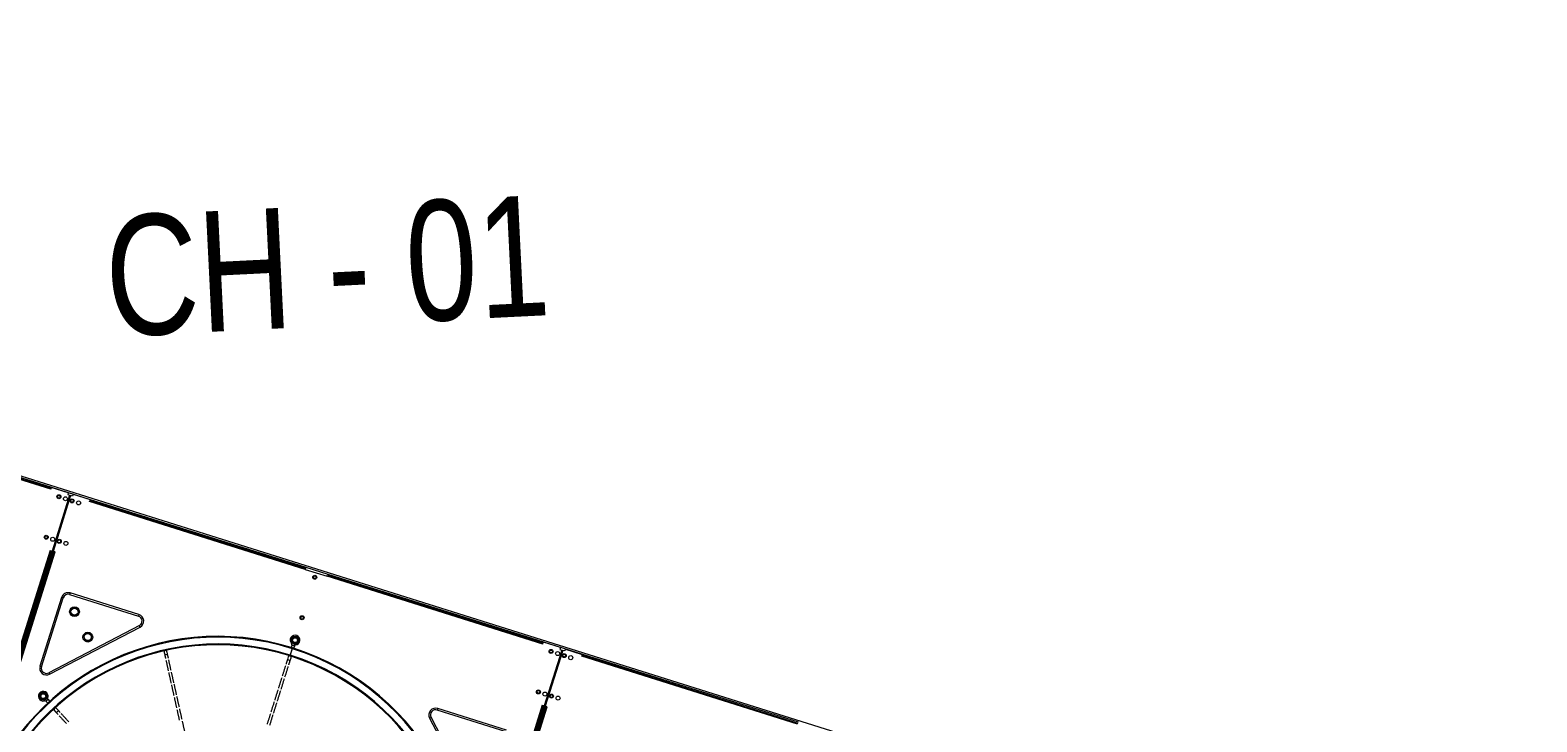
# Model space of a CAD drawing. Header units: metres. Extents: x -17822 to 152406, y -4219 to 19791.
# Drawn here: x 117004.2 to 117267.1, y 6505.3 to 6626 of the extents above; entities that cross this region are included whole.
import ezdxf

# ---------------------------------------------------------------- set-up
doc = ezdxf.new("R2010")
doc.units = ezdxf.units.M
doc.header["$LTSCALE"] = 100
doc.header["$MEASUREMENT"] = 0
doc.linetypes.add('DASHDOT', pattern=[1, 0.5, -0.25, 0, -0.25])
doc.layers.get('0').update_dxf_attribs({"color": 9, "lineweight": 9})
doc.layers.add('Chiller', color=32, linetype='Continuous', lineweight=9)
doc.layers.add('Ölçü', color=9, linetype='Continuous', lineweight=9)
doc.styles.add('CENTURY', font='GOTHIC.TTF', dxfattribs={"width": 0.8})

# ---------------------------------------------------------------- blocks, each defined once
blk = doc.blocks.new('Chiller')
at = {"layer": 'Chiller', "linetype": 'Continuous'}
for p, q in [((142.04, 194.09), (653.75, 33.23)), ((356.97, 126.21), (394.61, 114.38)), ((394.49, 114), (356.85, 125.83)), ((356.91, 126.02), (394.55, 114.19)), ((394.49, 114), (394.55, 114.19)), ((394.61, 114.38), (394.55, 114.19)), ((397.55, 113.4), (394.59, 114.33)), ((394.61, 114.38), (401.38, 112.25)), ((397.55, 113.4), (397.45, 113.07)), ((397.45, 113.07), (397.78, 112.96)), ((398.41, 113.13), (398.3, 112.8)), ((398.41, 113.13), (401.37, 112.2)), ((397.78, 112.96), (394.72, 103.23)), ((397.97, 112.9), (394.91, 103.17)), ((397.15, 110.96), (397.34, 110.9)), ((398.3, 112.8), (397.97, 112.9)), ((401.26, 111.87), (401.32, 112.06)), ((438.9, 100.04), (401.26, 111.87)), ((401.38, 112.25), (401.32, 112.06)), ((401.32, 112.06), (438.96, 100.23)), ((401.38, 112.25), (439.02, 100.42)), ((395.71, 106.38), (395.9, 106.32)), ((394.39, 103.33), (388.16, 83.54)), ((394.58, 103.27), (388.36, 83.48)), ((394.77, 103.22), (388.55, 83.42)), ((388.64, 83.39), (394.86, 103.19)), ((388.83, 83.33), (395.05, 103.13)), ((389.02, 83.27), (395.25, 103.07)), ((394.39, 103.33), (394.58, 103.27)), ((394.58, 103.27), (394.77, 103.22)), ((394.96, 103.31), (394.76, 103.37)), ((394.86, 103.19), (394.77, 103.22)), ((395, 103.46), (394.81, 103.52)), ((395.05, 103.13), (394.86, 103.19)), ((394.87, 103.71), (395.06, 103.65)), ((394.96, 103.99), (395.15, 103.93)), ((395.25, 103.07), (395.05, 103.13)), ((438.96, 100.23), (438.9, 100.04)), ((438.9, 100.04), (442.71, 98.84)), ((439.02, 100.42), (438.96, 100.23)), ((439.02, 100.42), (442.83, 99.22)), ((442.71, 98.84), (442.77, 99.03)), ((480.35, 87.01), (442.71, 98.84)), ((442.83, 99.22), (442.77, 99.03)), ((442.77, 99.03), (480.41, 87.2)), ((442.83, 99.22), (480.47, 87.39)), ((396.39, 95.16), (392.62, 83.15)), ((392.89, 83.07), (396.66, 95.07)), ((396.66, 95.07), (396.39, 95.16)), ((397.88, 95.93), (397.79, 95.66)), ((397.79, 95.66), (409.8, 91.89)), ((409.88, 92.16), (397.88, 95.93)), ((409.88, 92.16), (409.8, 91.89)), ((409.95, 90.23), (394.16, 82)), ((394.3, 81.75), (410.08, 89.98)), ((436.59, 86.86), (436.45, 86.42)), ((436.58, 86.84), (437.06, 86.69)), ((436.59, 86.86), (437.07, 86.71)), ((480.35, 87.01), (480.41, 87.2)), ((480.47, 87.39), (480.41, 87.2)), ((483.41, 86.41), (480.45, 87.34)), ((480.47, 87.39), (487.24, 85.26)), ((435.94, 84.78), (435.79, 84.31)), ((435.79, 84.31), (436.27, 84.16)), ((436.29, 85.08), (436.25, 84.94)), ((436.27, 84.16), (436.41, 84.63)), ((436.29, 85.08), (436.34, 85.22)), ((436.35, 85.26), (436.34, 85.22)), ((436.35, 85.26), (436.39, 85.41)), ((436.41, 85.45), (436.39, 85.41)), ((436.41, 85.45), (436.45, 85.59)), ((436.47, 85.63), (436.45, 85.59)), ((436.47, 85.63), (436.51, 85.78)), ((436.52, 85.82), (436.51, 85.78)), ((436.52, 85.82), (436.57, 85.96)), ((436.58, 86), (436.57, 85.96)), ((436.58, 86), (436.63, 86.15)), ((436.64, 86.2), (436.63, 86.15)), ((436.64, 86.2), (436.69, 86.34)), ((436.93, 86.27), (437.07, 86.71)), ((483.63, 85.97), (480.58, 76.24)), ((483.83, 85.91), (480.77, 76.18)), ((483.41, 86.41), (483.3, 86.08)), ((483.3, 86.08), (483.63, 85.97)), ((484.16, 85.81), (483.83, 85.91)), ((484.27, 86.14), (484.16, 85.81)), ((484.27, 86.14), (487.22, 85.21)), ((487.12, 84.88), (487.18, 85.07)), ((524.75, 73.05), (487.12, 84.88)), ((487.24, 85.26), (487.18, 85.07)), ((487.18, 85.07), (524.81, 73.24)), ((487.24, 85.26), (524.87, 73.43)), ((392.89, 83.07), (392.62, 83.15)), ((483, 83.97), (483.2, 83.91)), ((481.56, 79.39), (481.76, 79.33)), ((480.24, 76.35), (474.02, 56.55)), ((480.44, 76.29), (474.21, 56.49)), ((480.24, 76.35), (480.44, 76.29)), ((480.44, 76.29), (480.63, 76.23)), ((480.8, 76.27), (480.61, 76.34)), ((480.85, 76.42), (480.65, 76.48)), ((480.89, 76.56), (480.7, 76.62)), ((480.73, 76.72), (480.92, 76.66)), ((480.81, 77), (481.01, 76.94)), ((460.59, 74.1), (468.83, 58.32)), ((460.84, 74.23), (469.08, 58.45)), ((462, 75.77), (461.91, 75.5)), ((473.92, 71.73), (461.91, 75.5)), ((474, 72), (462, 75.77)), ((480.63, 76.23), (474.4, 56.43)), ((474.5, 56.4), (480.72, 76.2)), ((474.69, 56.34), (480.91, 76.14)), ((474.88, 56.28), (481.1, 76.08)), ((480.91, 76.14), (480.72, 76.2)), ((481.1, 76.08), (480.91, 76.14))]:
    blk.add_line(p, q, dxfattribs=at)
at = {"layer": 'Chiller', "linetype": 'Continuous', "flags": 128}
for points in [[(410.08, 89.98), (410.07, 90), (410.06, 90.02), (410.04, 90.04), (410.03, 90.08), (410.01, 90.11), (409.99, 90.15), (409.97, 90.19), (409.95, 90.23)], [(436.52, 87.1), (436.53, 87.11), (436.57, 87.15), (436.63, 87.21), (436.63, 87.21)], [(414.28, 85.59), (414.28, 85.57), (414.29, 85.53), (414.3, 85.48), (414.32, 85.42), (414.33, 85.35), (414.35, 85.28), (414.37, 85.2), (414.39, 85.11)], [(414.87, 85.22), (414.85, 85.21), (414.8, 85.2), (414.72, 85.19), (414.63, 85.16), (414.54, 85.14), (414.46, 85.13), (414.4, 85.11), (414.39, 85.11), (414.39, 85.11)], [(414.87, 85.22), (414.85, 85.3), (414.84, 85.39), (414.82, 85.46), (414.8, 85.53), (414.79, 85.59), (414.78, 85.64), (414.77, 85.68), (414.77, 85.7)], [(394.16, 82), (394.19, 81.96), (394.21, 81.92), (394.23, 81.88), (394.24, 81.84), (394.26, 81.81), (394.27, 81.79), (394.29, 81.76), (394.3, 81.75)], [(393.66, 77.05), (393.67, 77.06), (393.71, 77.1), (393.77, 77.15), (393.84, 77.22), (393.91, 77.28), (393.97, 77.34), (394.01, 77.37), (394.02, 77.39), (394.02, 77.39)], [(393.66, 77.05), (393.77, 76.92), (393.89, 76.8), (393.97, 76.71)], [(393.67, 77.03), (393.68, 77.05), (393.72, 77.08), (393.78, 77.14), (393.85, 77.2), (393.92, 77.27), (393.98, 77.32), (394.02, 77.36), (394.04, 77.37)], [(393.96, 77.57), (393.95, 77.58), (393.9, 77.6), (393.82, 77.64), (393.82, 77.64)], [(394.34, 77.04), (394.26, 77.13), (394.14, 77.26), (394.02, 77.39)], [(395.13, 75.44), (395.14, 75.43), (395.17, 75.4), (395.2, 75.36), (395.24, 75.32), (395.29, 75.27), (395.35, 75.21), (395.4, 75.14), (395.46, 75.08)], [(395.46, 75.08), (395.47, 75.09), (395.51, 75.13), (395.57, 75.19), (395.65, 75.25), (395.72, 75.31), (395.78, 75.37), (395.82, 75.41), (395.83, 75.42), (395.83, 75.42)], [(395.83, 75.42), (395.77, 75.48), (395.71, 75.54), (395.66, 75.6), (395.61, 75.66), (395.57, 75.7), (395.54, 75.74), (395.51, 75.77), (395.5, 75.78)], [(460.59, 74.1), (460.61, 74.11), (460.63, 74.12), (460.66, 74.13), (460.69, 74.15), (460.73, 74.17), (460.76, 74.19), (460.8, 74.21), (460.84, 74.23)]]:
    blk.add_lwpolyline(points, dxfattribs=at)
at = {"layer": 'Chiller', "linetype": 'Continuous'}
for centre, radius in [((395.92, 112.71), 0.35), ((395.92, 112.71), 0.25), ((397.06, 112.35), 0.35), ((398.21, 111.99), 0.35), ((398.21, 111.99), 0.25), ((399.35, 111.63), 0.35), ((393.7, 105.65), 0.35), ((393.7, 105.65), 0.25), ((394.84, 105.29), 0.35), ((395.99, 104.93), 0.35), ((395.99, 104.93), 0.25), ((397.13, 104.57), 0.35), ((440.56, 98.67), 0.35), ((440.56, 98.67), 0.25), ((398.64, 92.65), 0.85), ((398.64, 92.65), 0.612), ((438.34, 91.61), 0.35), ((438.34, 91.61), 0.25), ((400.96, 88.22), 0.85), ((400.96, 88.22), 0.612), ((437.12, 87.7), 0.693), ((437.12, 87.7), 0.477), ((437.12, 87.7), 0.425), ((481.78, 85.72), 0.35), ((481.78, 85.72), 0.25), ((482.92, 85.36), 0.35), ((484.07, 85), 0.35), ((484.07, 85), 0.25), ((485.21, 84.64), 0.35), ((479.56, 78.66), 0.35), ((479.56, 78.66), 0.25), ((393.19, 77.92), 0.693), ((393.19, 77.92), 0.477), ((393.19, 77.92), 0.425), ((480.7, 78.3), 0.35), ((481.85, 77.94), 0.35), ((481.85, 77.94), 0.25), ((482.99, 77.58), 0.35)]:
    blk.add_circle(centre, radius, dxfattribs=at)
for centre, radius, start, end in [((440.22, 98.26), 0.35, 28.9458, 72.5499), ((397.52, 94.8), 1.18, 72.5493, 162.5493), ((397.52, 94.8), 0.9, 72.5493, 162.5493), ((409.53, 91.03), 1.18, 297.5493, 72.5493), ((409.53, 91.03), 0.9, 297.5493, 72.5493), ((438.3, 92.15), 0.35, 252.5489, 296.1524), ((423.62, 44.77), 43.58, 72.5493, 252.5493), ((423.62, 44.77), 43.43, 72.5493, 252.5493), ((423.62, 44.77), 42.25, 72.5493, 252.5493), ((423.62, 44.77), 42.1, 72.5493, 252.5493), ((437.12, 87.7), 0.85, 275.5136, 225.5136), ((436.34, 86.92), 0.25, 342.5493, 45.5136), ((436.34, 86.92), 0.75, 342.5493, 7.0707), ((387.87, 82.17), 49.55, 5.4289, 5.6104), ((423.62, 44.77), 43.58, 252.5493, 72.5493), ((423.62, 44.77), 43.43, 252.5493, 72.5493), ((423.62, 44.77), 42.25, 252.5493, 72.5493), ((423.62, 44.77), 42.1, 252.5493, 72.5493), ((414.52, 85.64), 0.246, 124.7111, 192.3423), ((414.53, 85.65), 0.246, 12.7809, 80.3739), ((436.17, 84.71), 0.247, 87.1471, 162.1917), ((436.18, 84.71), 0.247, 342.9186, 57.9396), ((393.75, 82.8), 1.18, 162.5493, 297.5493), ((393.75, 82.8), 0.9, 162.5493, 297.5493), ((393.19, 77.92), 0.85, 42.5493, 285.5136), ((333.94, 60.68), 61.71, 15.4328, 15.5785), ((393.48, 76.86), 0.25, 42.5493, 105.5136), ((393.48, 76.86), 0.75, 42.5493, 67.0693), ((393.19, 77.92), 0.85, 335.5136, 42.5493), ((395.31, 75.61), 0.247, 147.1279, 222.2077), ((395.32, 75.61), 0.247, 42.8905, 117.9659), ((461.64, 74.65), 1.18, 72.5493, 207.5493), ((461.64, 74.65), 0.9, 72.5493, 207.5493)]:
    blk.add_arc(centre, radius, start, end, dxfattribs=at)
for points, knots in [([(398.48, 93.38), (398.43, 93.34), (398.34, 93.25), (398.15, 93.08), (398.01, 92.95), (397.93, 92.88)], [0, 0, 0, 0, 0.264855, 0.535471, 1, 1, 1, 1]), ([(397.93, 92.88), (397.94, 92.81), (397.97, 92.68), (398.03, 92.43), (398.07, 92.26), (398.09, 92.14)], [0, 0, 0, 0, 0.2648571, 0.5354742, 1, 1, 1, 1]), ([(398.09, 92.14), (398.18, 92.12), (398.38, 92.05), (398.63, 91.97), (398.78, 91.93), (398.81, 91.92)], [0, 0, 0, 0, 0.363714, 0.867851, 1, 1, 1, 1]), ([(399.2, 93.16), (399.17, 93.17), (399.02, 93.21), (398.77, 93.29), (398.57, 93.36), (398.48, 93.38)], [0, 0, 0, 0, 0.1321493, 0.636286, 1, 1, 1, 1]), ([(398.81, 91.92), (398.86, 91.96), (398.95, 92.05), (399.14, 92.22), (399.28, 92.35), (399.36, 92.42)], [0, 0, 0, 0, 0.2648796, 0.5354574, 1, 1, 1, 1]), ([(399.36, 92.42), (399.35, 92.49), (399.32, 92.62), (399.26, 92.87), (399.22, 93.04), (399.2, 93.16)], [0, 0, 0, 0, 0.264884, 0.53546, 1, 1, 1, 1]), ([(400.79, 88.95), (400.75, 88.91), (400.65, 88.82), (400.46, 88.64), (400.33, 88.52), (400.24, 88.44)], [0, 0, 0, 0, 0.264878, 0.535454, 1, 1, 1, 1]), ([(400.24, 88.44), (400.26, 88.38), (400.28, 88.25), (400.34, 88), (400.38, 87.82), (400.4, 87.71)], [0, 0, 0, 0, 0.264878, 0.535454, 1, 1, 1, 1]), ([(400.4, 87.71), (400.44, 87.7), (400.58, 87.65), (400.83, 87.58), (401.03, 87.51), (401.12, 87.48)], [0, 0, 0, 0, 0.1321493, 0.636286, 1, 1, 1, 1]), ([(401.51, 88.72), (401.42, 88.75), (401.22, 88.82), (400.97, 88.89), (400.83, 88.94), (400.79, 88.95)], [0, 0, 0, 0, 0.363714, 0.867851, 1, 1, 1, 1]), ([(401.12, 87.48), (401.17, 87.53), (401.27, 87.62), (401.45, 87.79), (401.59, 87.91), (401.67, 87.99)], [0, 0, 0, 0, 0.264862, 0.535477, 1, 1, 1, 1]), ([(401.67, 87.99), (401.66, 88.06), (401.63, 88.18), (401.58, 88.43), (401.54, 88.61), (401.51, 88.72)], [0, 0, 0, 0, 0.264862, 0.535477, 1, 1, 1, 1]), ([(436.56, 87.87), (436.58, 87.89), (436.62, 87.93), (436.7, 88), (436.8, 88.09), (436.9, 88.19), (436.97, 88.24), (436.99, 88.27)], [0, 0, 0, 0, 0.111318, 0.325265, 0.540888, 0.820939, 1, 1, 1, 1]), ([(436.69, 87.31), (436.69, 87.32), (436.68, 87.36), (436.66, 87.46), (436.62, 87.61), (436.59, 87.76), (436.57, 87.85), (436.57, 87.87), (436.56, 87.87)], [0, 0, 0, 0, 0.061533, 0.243712, 0.500216, 0.869735, 0.981557, 1, 1, 1, 1]), ([(437.24, 87.14), (437.22, 87.14), (437.17, 87.16), (437.06, 87.19), (436.93, 87.24), (436.8, 87.28), (436.72, 87.3), (436.69, 87.31)], [0, 0, 0, 0, 0.111362, 0.325305, 0.54091, 0.820973, 1, 1, 1, 1]), ([(436.99, 88.27), (437.01, 88.26), (437.06, 88.24), (437.17, 88.21), (437.3, 88.17), (437.43, 88.13), (437.51, 88.1), (437.54, 88.09)], [0, 0, 0, 0, 0.1112877, 0.3252305, 0.5408352, 0.8208977, 1, 1, 1, 1]), ([(437.67, 87.53), (437.65, 87.52), (437.61, 87.48), (437.53, 87.4), (437.43, 87.31), (437.33, 87.22), (437.26, 87.16), (437.24, 87.14)], [0, 0, 0, 0, 0.111356, 0.325272, 0.540886, 0.820939, 1, 1, 1, 1]), ([(437.54, 88.09), (437.54, 88.08), (437.55, 88.04), (437.57, 87.94), (437.61, 87.79), (437.64, 87.65), (437.66, 87.55), (437.67, 87.53), (437.67, 87.53)], [0, 0, 0, 0, 0.061533, 0.243721, 0.500216, 0.869734, 0.981565, 1, 1, 1, 1]), ([(392.64, 78.1), (392.65, 78.11), (392.7, 78.15), (392.78, 78.22), (392.88, 78.32), (392.98, 78.41), (393.04, 78.47), (393.06, 78.49)], [0, 0, 0, 0, 0.111319, 0.325235, 0.540889, 0.820901, 1, 1, 1, 1]), ([(392.77, 77.53), (392.76, 77.55), (392.75, 77.61), (392.72, 77.72), (392.69, 77.85), (392.66, 77.98), (392.65, 78.07), (392.64, 78.1)], [0, 0, 0, 0, 0.111318, 0.325274, 0.540888, 0.820939, 1, 1, 1, 1]), ([(393.32, 77.36), (393.31, 77.36), (393.27, 77.38), (393.17, 77.41), (393.02, 77.45), (392.88, 77.5), (392.79, 77.53), (392.77, 77.53), (392.77, 77.53)], [0, 0, 0, 0, 0.0615681, 0.2437281, 0.5002132, 0.8697422, 0.9815728, 1, 1, 1, 1]), ([(393.06, 78.49), (393.08, 78.48), (393.12, 78.47), (393.21, 78.44), (393.36, 78.39), (393.5, 78.35), (393.59, 78.32), (393.61, 78.32), (393.62, 78.31)], [0, 0, 0, 0, 0.061496, 0.243656, 0.500221, 0.869749, 0.981504, 1, 1, 1, 1]), ([(393.74, 77.75), (393.73, 77.74), (393.68, 77.7), (393.6, 77.63), (393.5, 77.53), (393.4, 77.44), (393.34, 77.38), (393.32, 77.36)], [0, 0, 0, 0, 0.111356, 0.325272, 0.540886, 0.820939, 1, 1, 1, 1]), ([(393.62, 78.31), (393.62, 78.3), (393.63, 78.24), (393.66, 78.13), (393.69, 78), (393.72, 77.87), (393.73, 77.78), (393.74, 77.75)], [0, 0, 0, 0, 0.111319, 0.325226, 0.540849, 0.820901, 1, 1, 1, 1])]:
    blk.add_open_spline(points, degree=3, knots=knots, dxfattribs=at)
for points in [[(414.23, 85.81), (414.28, 85.59)], [(414.39, 85.11), (414.53, 84.47)], [(414.59, 84.18), (415, 82.33)], [(414.77, 85.7), (414.72, 85.92)], [(415.02, 84.57), (414.87, 85.22)], [(415.49, 82.43), (415.08, 84.28)], [(435.79, 84.31), (435.54, 83.53)], [(436.01, 85.01), (435.94, 84.78)], [(436.02, 83.37), (436.27, 84.16)], [(436.41, 84.63), (436.48, 84.86)], [(415.07, 82.03), (415.48, 80.18)], [(415.97, 80.28), (415.56, 82.14)], [(435.45, 83.24), (434.88, 81.43)], [(435.36, 81.28), (435.93, 83.09)], [(415.55, 79.89), (415.96, 78.03)], [(416.45, 78.14), (416.04, 79.99)], [(434.13, 79.04), (433.56, 77.23)], [(434.04, 77.08), (434.61, 78.89)], [(434.79, 81.14), (434.22, 79.33)], [(434.7, 79.17), (435.27, 80.99)], [(416.03, 77.74), (416.44, 75.89)], [(416.93, 75.99), (416.51, 77.84)], [(433.47, 76.95), (432.9, 75.13)], [(433.38, 74.98), (433.95, 76.79)], [(394.97, 75.62), (395.13, 75.44)], [(395.5, 75.78), (395.34, 75.96)], [(395.46, 75.08), (395.77, 74.74)], [(396.14, 75.08), (395.83, 75.42)], [(395.97, 74.52), (397.26, 73.13)], [(397.63, 73.46), (396.34, 74.86)], [(416.5, 75.59), (416.92, 73.74)], [(417.41, 73.84), (416.99, 75.69)], [(432.81, 74.84), (432.24, 73.03)], [(432.72, 72.88), (433.29, 74.7)], [(417.89, 71.69), (417.47, 73.54)]]:
    blk.add_open_spline(points, degree=1, dxfattribs=at)

msp = doc.modelspace()

# ---------------------------------------------------------------- block references
at = {"color": 2}
msp.add_blockref('Chiller', (116613.33, 6431.9), dxfattribs=at)

# ---------------------------------------------------------------- texts
at = {"layer": 'Ölçü', "color": 1, "linetype": 'DASHDOT', "style": 'CENTURY', "width": 0.8}
msp.add_text('CH - 01', height=21, rotation=2.8237, dxfattribs=at).set_placement((117017.9, 6572.49))

doc.saveas('drawing.dxf')
